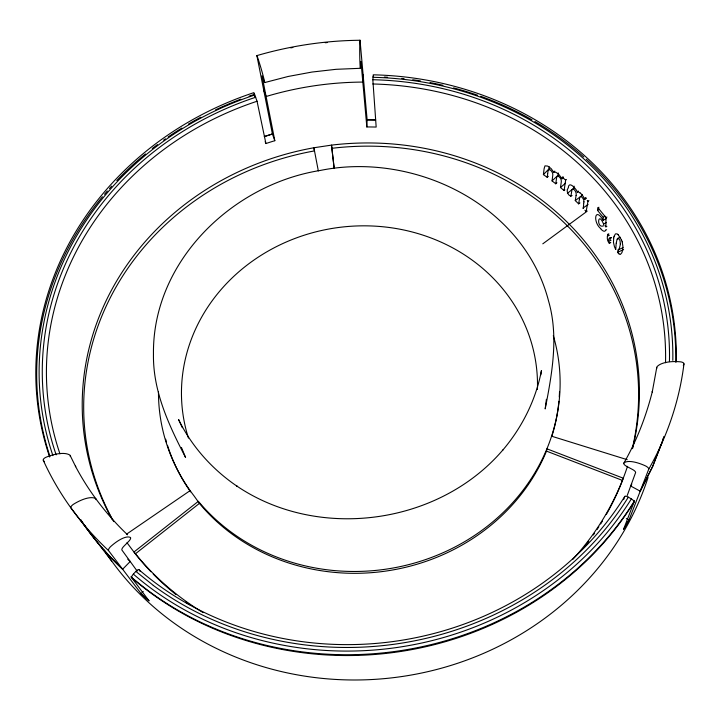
<?xml version="1.0" encoding="UTF-8"?>
<svg xmlns="http://www.w3.org/2000/svg" width="720" height="720" viewBox="0 0 720 720"><rect width="100%" height="100%" fill="white"/><g stroke="black" fill="none" stroke-linecap="round" stroke-linejoin="round"><path stroke-width="1.08" d="M598.941 207.243L598.014 207.801L605.97 217.566L605.916 226.836L606.879 226.323M598.014 207.801L597.51 210.375L603.216 217.287L603.189 220.266L606.519 218.412M669.438 361.611L669.501 357.786A314.199 283.293 -8 0 0 372.834 79.722L373.239 76.041L373.374 76.644M366.84 126.954L367.128 119.853L360.027 40.185L359.829 41.823A21.924 1.404 89.7 0 0 360.189 67.311C360.81 70.74 360.324 59.283 360.99 61.668L366.84 126.954A293.994 268.29 -8 0 1 376.173 127.062L372.834 79.713M363.132 74.736L362.817 82.08A310.833 280.224 -8 0 0 266.031 96.525L263.538 89.604M583.929 201.879C584.433 199.854 581.139 194.661 579.798 197.208A35.154 14.688 53.2 0 0 579.672 197.802L579.51 198.729M359.955 40.23L359.946 40.266C325.107 40.599 290.322 45.864 256.878 55.602L272.421 134.001L274.815 140.706A293.994 268.29 -8 0 0 265.923 143.541L265.167 141.642M360.351 68.301L336.114 69.309L312.003 72.045L288.144 76.473L264.672 82.575L264.564 81.585A21.933 1.584 73.3 0 0 257.481 57.087L256.878 55.602M620.352 243.882L619.992 240.417L618.111 238.095A10.593 3.618 65.8 0 0 617.265 239.193M544.158 168.381L545.004 165.852L547.695 166.086L551.052 168.507L553.698 172.161L555.75 172.233L558.558 174.078L562.068 178.758L563.238 177.741M548.316 176.274L547.236 177.336L543.402 174.609L544.077 169.038M547.686 173.754L547.236 177.336M547.722 173.457L548.073 170.793A16.326 7.551 45 0 1 548.226 170.163C550.008 168.228 553.077 172.602 552.807 174.564A24.786 11.178 47.1 0 1 552.726 175.698L552.051 180.909L555.777 183.78L556.902 182.745M543.402 174.609L549.027 168.867L549.288 166.797M546.39 399.285L545.184 408.942C552.051 373.662 558.801 336.798 548.676 301.401L548.523 300.87C523.62 204.579 414.333 151.479 320.562 170.397C232.128 184.329 152.244 261.63 153.459 354.267L153.45 354.825C153.045 391.626 169.011 425.547 185.571 457.47L181.458 447.498M555.777 183.78L556.623 177.633A34.821 15.759 46.8 0 1 556.731 177.03C558.063 174.24 561.762 179.199 561.321 181.224A25.488 11.196 49.3 0 1 561.24 182.214L560.484 187.551L564.093 190.566L564.876 189.9M558.279 172.953L557.946 175.338L552.051 180.909M562.068 178.758L563.058 176.625M564.093 190.566L565.641 180.108L566.442 179.442M611.136 237.69C607.167 236.916 608.652 243.783 610.785 242.559M656.748 367.542L652.23 392.103L652.365 391.482C646.047 416.475 636.714 440.721 623.862 463.095A3.699 1.323 29.6 0 0 626.562 466.299L632.79 469.638A3.69 1.314 29.5 0 1 635.589 472.635L627.237 495.477M568.287 187.389C569.187 180.405 576.54 189.585 577.404 191.952M568.197 188.028C565.344 190.629 568.998 197.802 572.103 195.552M540.756 374.994L541.44 370.602C535.824 400.077 521.964 427.626 502.533 450.405L502.785 450.081C438.696 524.916 318.321 541.26 236.709 485.973L237.042 486.216C212.328 469.404 191.754 446.517 178.605 419.598L182.34 427.698M576.099 195.471L575.262 200.583L578.646 203.841L579.915 202.923M571.464 192.843L570.879 196.515M571.509 192.546L571.914 190.071A16.47 7.056 51.4 0 1 572.076 189.459C573.957 187.758 576.522 192.465 576.216 194.337A24.984 10.413 53.4 0 1 576.09 195.462M574.092 186.129L573.993 188.379M613.683 237.969L613.476 242.451L614.439 246.618A6.678 2.151 65.4 0 0 615.042 248.067L615.762 249.516L616.05 244.863A27.09 9.279 65.1 0 1 616.275 243.099M579.465 199.008L578.646 203.841M616.239 243.054L616.896 240.102A33.507 11.538 65 0 1 617.22 239.112M581.085 196.2L582.12 194.391M583.308 208.53L583.722 203.427M584.937 210.222L586.152 211.5L588.006 201.222L588.897 200.628M158.472 391.806A201.15 183.474 -8 0 0 194.139 496.026L199.404 503.397A200.331 182.88 -8 0 0 387.234 570.87A200.331 182.88 -8 0 0 546.489 451.116L546.921 448.812L623.259 478.206L622.494 480.411A277.902 254.187 -8 0 1 606.285 514.539M622.539 250.371L622.917 246.339L622.17 241.821M608.823 233.82L607.851 234.324C606.735 237.042 607.203 242.46 609.804 243.045M611.001 240.291L610.02 240.768L610.254 237.663M618.876 253.764A7.164 2.286 65.8 0 1 617.805 252.657L618.084 249.849L623.169 247.644M663.795 436.923L662.805 440.136L663.849 436.932M614.061 236.349L615.438 233.883L617.076 233.865A6.822 2.394 66 0 1 618.174 234.747M619.317 248.589L620.145 245.286A33.093 10.908 67.2 0 0 620.316 243.837M623.601 499.644L624.744 496.476A3.609 1.215 31.7 0 1 628.281 497.133L631.395 498.951A3.618 1.215 31.6 0 1 634.077 501.939A320.157 288.864 -8 0 1 131.697 577.719A3.618 1.197 -48.9 0 1 133.407 574.065L135.855 571.401A3.618 1.197 -49 0 1 139.005 569.736A310.149 279.747 -8 0 0 624.744 496.476M683.325 365.634L683.955 363.978A3.654 1.548 6.9 0 0 680.319 361.818A25.218 10.566 7 0 0 656.883 366.903A3.591 1.512 7.3 0 0 657 367.974M683.955 363.978A334.062 298.476 -8 0 1 648.747 469.17L629.019 520.002L623.628 529.146L634.518 500.787A320.859 289.359 -8 0 1 130.959 576.738L148.995 600.786L141.093 593.631L108.549 550.602A334.062 298.476 -8 0 1 43.308 460.332A3.654 1.548 -24.2 0 1 46.188 457.182A25.272 10.53 -24.3 0 1 69.975 455.175A3.6 1.512 -24.7 0 1 70.155 456.237M640.206 491.166L652.626 466.569L662.481 441.207L652.626 466.569L640.206 491.166L630.693 486.027A310.833 280.224 -8 0 0 631.791 484.083M143.226 591.435L141.093 593.631A303.462 277.011 -8 0 0 148.995 600.786M80.595 519.696C92.628 537.759 106.803 554.373 122.634 569.223L130.212 561.492A310.833 280.224 -8 0 1 127.764 559.179M553.698 172.161L554.814 171.108M560.484 187.551L565.497 183.186M567.369 193.392L573.363 188.505M199.404 503.397L135.342 553.86L128.259 544.41A279.054 255.015 -8 0 1 127.026 542.709M575.262 200.583L579.843 197.136M577.134 192.024L578.403 191.079M542.799 243.828L586.872 211.428M582.903 208.116L588.087 204.507M585.846 197.469L584.973 198.072L584.721 199.494L586.467 198.288M126.522 534.168L190.134 490.617M586.152 211.5L587.025 210.915M597.51 210.375L599.373 209.259M603.216 217.287L605.124 216.216M603.801 225.675C596.214 229.545 597.726 209.574 603.666 224.289M603.513 224.118L606.375 222.543M605.97 217.566L606.942 217.044M605.655 230.202L606.618 229.689M607.446 236.205L609.381 235.215M609.048 243.369L610.02 242.883M610.587 238.149L611.577 237.663M618.453 238.176L620.496 237.258M617.526 252.279L623.601 249.633M264.411 136.53L272.421 134.001A303.462 277.011 -8 0 0 264.285 136.575M375.534 119.925L367.128 119.853A303.462 277.011 -8 0 1 375.669 119.934M551.583 436.194L627.228 459.693M546.489 451.116L622.494 480.411M626.337 518.535L629.019 520.002A303.462 277.011 -8 0 1 623.628 529.146M264.672 82.575L262.026 75.798L274.815 140.706M549.027 168.867L549.765 169.389M153.297 585.369L135.855 571.401M558.189 175.527L558.432 175.707M618.867 253.737L619.605 254.223A7.983 2.592 66.8 0 0 620.433 254.385L621.855 252.72A40.797 13.113 68.2 0 0 622.521 250.344M562.275 177.309L565.641 180.108M122.634 569.223C106.83 554.355 92.619 537.768 80.613 519.687M127.557 534.807C106.65 514.89 88.866 491.697 75.402 466.146L75.708 466.713L70.281 455.751M587.25 200.43L588.006 201.222M618.165 234.711L621.396 239.751M600.786 228.645C592.83 222.462 594.612 205.92 603.189 220.266M605.025 225.81L605.916 226.836M111.654 560.997L70.929 507.906A3.717 1.476 -35.5 0 1 73.575 504.207A25.695 10.035 -35.5 0 1 95.67 498.609A3.654 1.431 -35.8 0 1 95.877 499.626M43.308 460.332L44.37 461.736M607.851 234.324L608.364 235.035M137.205 571.14L121.932 550.071A3.699 1.296 -46.8 0 1 123.759 546.363L128.727 541.332A3.708 1.305 -46.9 0 0 130.401 537.471A26.082 9.144 -46.5 0 0 110.844 546.39A3.771 1.341 -46.5 0 0 108.549 550.602M139.005 569.736L140.301 571.536M265.923 143.541L257.013 101.088L254.259 93.798L254.286 94.419A320.157 288.864 -8 0 0 249.084 96.183M254.727 96.489L253.908 92.628A320.859 289.359 -8 0 0 49.68 457.056M318.33 170.91L313.893 147.753L331.506 145.116A279.054 255.015 -8 0 1 632.583 448.515M334.206 168.336L331.506 145.116L334.161 168.543M373.383 76.788L373.23 74.817A320.859 289.359 -8 0 1 676.305 361.737M648.036 477.486A299.097 273.861 -8 0 1 397.755 677.115A299.097 273.861 -8 0 1 104.256 550.179M331.929 148.302A277.902 254.187 -8 0 1 632.304 448.677M602.388 521.136A277.902 254.187 -8 0 1 600.651 523.944M598.878 526.725A277.902 254.187 -8 0 1 597.06 529.497M594.585 533.16A277.902 254.187 -8 0 1 593.316 534.969M588.762 541.269A277.902 254.187 -8 0 1 584.685 546.579M189.468 604.692A277.902 254.187 -8 0 1 185.823 602.091M176.085 594.675A277.902 254.187 -8 0 1 153.225 574.092M150.948 571.743A277.902 254.187 -8 0 1 136.008 554.697M113.706 521.595A277.902 254.187 -8 0 1 314.379 150.93L313.893 147.753A279.054 255.015 -8 0 0 112.302 519.579M559.53 391.671A200.331 182.88 -8 0 1 559.251 397.026M558.9 401.31A200.331 182.88 -8 0 1 551.799 436.446M190.575 491.841A200.331 182.88 -8 0 1 167.481 445.311M166.545 442.251A200.331 182.88 -8 0 1 165.663 439.173M188.433 438.075A178.317 162.792 -8 0 1 337.077 227.691A178.317 162.792 -8 0 1 537.435 389.493M553.302 335.646A201.15 183.474 -8 0 1 446.886 550.98A201.15 183.474 -8 0 1 198.369 501.309L134.01 551.961A279.054 255.015 -8 0 0 203.103 612.603M627.489 466.335A279.054 255.015 -8 0 1 572.607 559.575M586.215 159.183A320.157 288.864 -8 0 1 675.801 362.277M49.941 456.399A320.157 288.864 -8 0 1 102.42 196.767M104.508 194.274A320.157 288.864 -8 0 1 107.325 190.989M109.467 188.55A320.157 288.864 -8 0 1 111.636 186.129M116.811 180.567A320.157 288.864 -8 0 1 145.467 153.972M152.271 148.536A320.157 288.864 -8 0 1 157.482 144.576M163.647 140.085A320.157 288.864 -8 0 1 165.438 138.825M168.129 136.962A320.157 288.864 -8 0 1 181.863 128.043M188.433 124.101A320.157 288.864 -8 0 1 200.853 117.18M215.559 109.845A320.157 288.864 -8 0 1 240.822 99.171M384.354 77.067A320.157 288.864 -8 0 1 387.648 77.256M401.868 78.453A320.157 288.864 -8 0 1 404.046 78.687M412.758 79.767A320.157 288.864 -8 0 1 420.354 80.892M430.065 82.593A320.157 288.864 -8 0 1 442.926 85.284M453.555 87.903A320.157 288.864 -8 0 1 477.585 95.211M480.672 96.291A320.157 288.864 -8 0 1 532.026 119.844M534.852 121.473A320.157 288.864 -8 0 1 583.812 157.014M290.745 47.889A334.062 298.476 -8 0 1 292.887 47.475M325.278 42.741A334.062 298.476 -8 0 1 327.447 42.525M648.747 469.17A3.771 1.359 29.2 0 0 645.354 465.831A26.037 9.27 29.2 0 0 623.862 463.095M619.209 248.535A8.892 2.952 66.3 0 1 618.165 250.038M613.728 238.032A44.181 15.579 63.7 0 1 614.106 236.403M621.414 239.742A6.759 2.376 66.8 0 1 622.188 241.83M605.61 230.139A8.559 3.096 62.1 0 1 600.777 228.915M579.852 192.654A7.695 3.321 54.5 0 1 584.703 199.485M583.929 201.87A25.695 10.386 55.5 0 1 583.812 202.86M577.413 191.97A5.643 2.385 53.5 0 1 579.861 192.843M372.771 83.979A310.149 279.747 -8 0 1 665.514 362.763M59.949 453.834A310.149 279.747 -8 0 1 257.049 101.25M631.35 498.924A317.52 286.317 -8 0 1 133.362 574.119M628.308 497.178A314.199 283.293 -8 0 1 153.306 585.423M52.92 455.625A317.385 286.191 -8 0 1 254.844 94.95M56.16 454.833A314.163 283.257 -8 0 1 255.771 97.227M373.032 77.31A317.385 286.191 -8 0 1 672.813 360.378"/></g></svg>
